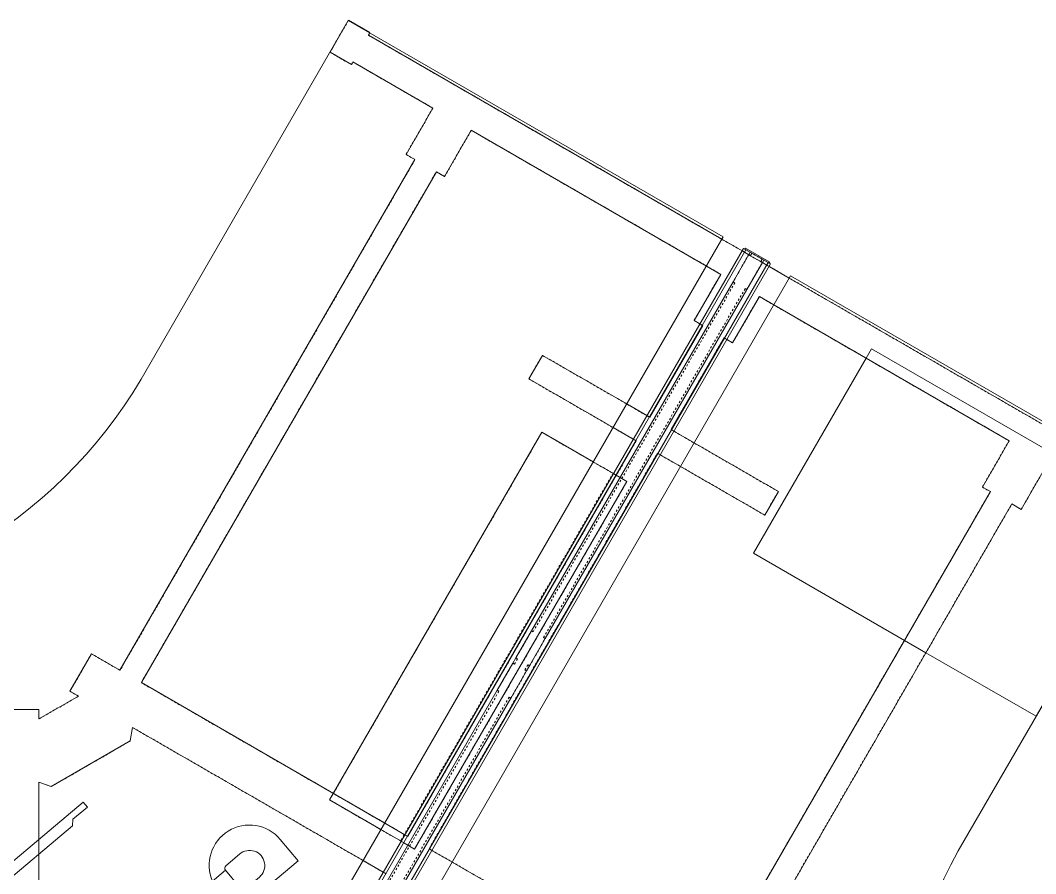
# Model space of a CAD drawing. Header units: inches. Extents: x 6664 to 8129, y 209 to 1287.
# Drawn here: x 7182.3 to 7246.8, y 601.8 to 656.1 of the extents above; entities that cross this region are included whole.
import ezdxf

# ---------------------------------------------------------------- set-up
doc = ezdxf.new("R2010")
doc.units = ezdxf.units.IN
doc.header["$MEASUREMENT"] = 0
doc.linetypes.add('Dash', pattern=[0.25, 0.125, -0.125])
doc.layers.add('I-FURN', color=30, linetype='Continuous', lineweight=9)
doc.layers.add('I-FURN-HDLN', color=30, linetype='Dash', lineweight=9)

# ---------------------------------------------------------------- blocks, each defined once
blk = doc.blocks.new('Hardware-Wire_Management-Teknion-WWEPTDY60-R2011 - 60_-V83-11th FLOOR POWER _ SIGNAL')
at = {"layer": 'I-FURN'}
for p, q in [((13.5, 3.125), (-13.5, 3.125)), ((-13.5, 3.125), (-13.5, 2.748)), ((-13.5, 2.748), (-13.5, 2.623)), ((-13.5, 2.623), (-13.5, 2.339)), ((13.5, 2.748), (13.5, 3.125)), ((13.5, 2.623), (13.5, 2.748)), ((13.5, 2.339), (13.5, 2.613)), ((-13.5, 2.309), (-13.5, 2.13)), ((-13.5, 2.13), (-13.5, 0.649)), ((13.5, 2.13), (13.5, 2.309)), ((13.5, 0.649), (13.5, 2.13)), ((-13.5, 0.649), (-13.5, -3.125)), ((13.5, -3.125), (13.5, 0.649)), ((-13.5, -3.125), (13.02, -3.125)), ((13.02, -3.125), (13.5, -3.125))]:
    blk.add_line(p, q, dxfattribs=at)
at = {"layer": 'I-FURN-HDLN'}
for p, q in [((-13.5, 2.748), (-13.5, 3.125)), ((-13.5, 3.125), (13.5, 3.125)), ((-13.5, 2.623), (-13.5, 2.748)), ((-13.5, 2.309), (-13.5, 2.623)), ((13.5, 3.125), (13.5, 2.748)), ((13.5, 2.748), (13.5, 2.623)), ((13.5, 2.623), (13.5, 2.309)), ((-13.5, 2.13), (-13.5, 2.309)), ((-13.5, -3.125), (-13.5, 2.13)), ((-13.5, 2.1), (13.02, 2.1)), ((13.055, 2.1), (13.5, 2.1)), ((13.5, 2.309), (13.5, 2.13)), ((13.5, 2.13), (13.5, -3.125)), ((13.5, -3.125), (-13.5, -3.125))]:
    blk.add_line(p, q, dxfattribs=at)
blk = doc.blocks.new('Desk-Worksurface-Teknion-WWWTW3060-R2011 - 30_ x 60_-V98-11th FLOOR POWER _ SIGNAL')
at = {"layer": 'I-FURN'}
for p, q in [((-33.212, 13.762), (-59.556, 13.762)), ((-59.556, 13.762), (-59.556, -13.762)), ((-59.556, -13.762), (0, -13.762))]:
    blk.add_line(p, q, dxfattribs=at)
blk.add_arc((-33.53, 44.312), 30.551, 270.59529, 329.40548, dxfattribs=at)
blk = doc.blocks.new('Screen-Division-Teknion-WWCSF_60_Wide-R2011 - 22_ x 60_-V99-11th FLOOR POWER _ SIGNAL')
at = {"layer": 'I-FURN'}
for p, q in [((29.95, 0.247), (-29.95, 0.247)), ((-29.95, 0.247), (-29.95, 0.139)), ((-29.95, 0.139), (-29.95, 0.069)), ((-29.95, 0.069), (-29.95, -0.247)), ((29.95, 0.069), (29.95, 0.247)), ((29.95, -0.247), (29.95, 0.069)), ((-29.949, -0.247), (-29.779, -0.247)), ((-29.779, -0.247), (-27.779, -0.247)), ((-27.779, -0.247), (-2.153, -0.247)), ((-2.153, -0.247), (-0.153, -0.247)), ((-0.153, -0.247), (0.22, -0.247)), ((0.22, -0.247), (2.22, -0.247)), ((2.22, -0.247), (27.848, -0.247)), ((27.848, -0.247), (29.847, -0.247)), ((29.847, -0.247), (29.95, -0.247))]:
    blk.add_line(p, q, dxfattribs=at)
blk = doc.blocks.new('Hardware-Screen_Frame-Teknion-WWCFM-R2011 - 22_ x 60_-V84-11th FLOOR POWER _ SIGNAL')
at = {"layer": 'I-FURN-HDLN'}
for p, q in [((-29.984, 0.375), (-29.984, -0.375)), ((-29.813, 0.375), (-29.983, 0.375)), ((-27.813, 0.5), (-29.813, 0.5)), ((-29.813, 0.5), (-29.813, 0.375)), ((-27.813, 0.375), (-27.813, 0.5)), ((-2.187, 0.375), (-27.813, 0.375)), ((-0.187, 0.5), (-2.187, 0.5)), ((-2.187, 0.5), (-2.187, 0.375)), ((-0.187, 0.375), (-0.187, 0.5)), ((0.186, 0.375), (-0.187, 0.375)), ((2.186, 0.5), (0.186, 0.5)), ((0.186, 0.5), (0.186, 0.375)), ((2.186, 0.375), (2.186, 0.5)), ((27.813, 0.375), (2.186, 0.375)), ((29.813, 0.5), (27.813, 0.5)), ((27.813, 0.5), (27.813, 0.375)), ((29.813, 0.375), (29.813, 0.5)), ((29.984, 0.375), (29.813, 0.375)), ((29.984, -0.375), (29.984, 0.375)), ((-29.983, -0.375), (-29.813, -0.375)), ((-29.813, -0.375), (-29.813, -0.5)), ((-29.813, -0.5), (-27.813, -0.5)), ((-27.813, -0.5), (-27.813, -0.375)), ((-27.813, -0.375), (-2.187, -0.375)), ((-2.187, -0.375), (-2.187, -0.5)), ((-2.187, -0.5), (-0.187, -0.5)), ((-0.187, -0.5), (-0.187, -0.375)), ((-0.187, -0.375), (0.186, -0.375)), ((0.186, -0.375), (0.186, -0.5)), ((0.186, -0.5), (2.186, -0.5)), ((2.186, -0.5), (2.186, -0.375)), ((2.186, -0.375), (27.813, -0.375)), ((27.813, -0.375), (27.813, -0.5)), ((27.813, -0.5), (29.813, -0.5)), ((29.813, -0.5), (29.813, -0.375)), ((29.813, -0.375), (29.984, -0.375))]:
    blk.add_line(p, q, dxfattribs=at)
blk = doc.blocks.new('Hardware-End_Trim-Teknion-WWCET-R2011 - 22_-V85-11th FLOOR POWER _ SIGNAL')
at = {"layer": 'I-FURN'}
for p, q in [((0.038, 0.886), (-0.038, 0.886)), ((-0.038, 0.886), (-0.038, -0.886)), ((0.038, 0.815), (0.038, 0.886)), ((0.038, -0.815), (0.038, 0.815)), ((-0.038, -0.886), (0.038, -0.886)), ((0.038, -0.886), (0.038, -0.815))]:
    blk.add_line(p, q, dxfattribs=at)
blk = doc.blocks.new('Hardware-Top_Trim-Teknion-WWCTT-R2011 - 60_-7617708-11th FLOOR POWER _ SIGNAL')
at = {"layer": 'I-FURN'}
for p, q in [((30, 0.815), (-30, 0.815)), ((-30, 0.815), (-30, -0.815)), ((30, -0.815), (30, 0.815)), ((-30, -0.815), (30, -0.815))]:
    blk.add_line(p, q, dxfattribs=at)
blk = doc.blocks.new('Screen-Division-Teknion-WWCSF_60_Wide-R2011 - 22_ x 60_-V86-11th FLOOR POWER _ SIGNAL')
at = {"layer": 'I-FURN'}
for p, q in [((-29.95, 0.247), (-29.95, -0.069)), ((-29.779, 0.247), (-29.949, 0.247)), ((-27.779, 0.247), (-29.779, 0.247)), ((-2.153, 0.247), (-27.779, 0.247)), ((-0.153, 0.247), (-2.153, 0.247)), ((0.22, 0.247), (-0.153, 0.247)), ((2.22, 0.247), (0.22, 0.247)), ((27.848, 0.247), (2.22, 0.247)), ((29.847, 0.247), (27.848, 0.247)), ((29.95, 0.247), (29.847, 0.247)), ((29.95, -0.068), (29.95, 0.247)), ((-29.95, -0.069), (-29.95, -0.139)), ((-29.95, -0.139), (-29.95, -0.247)), ((-29.95, -0.247), (29.95, -0.247)), ((29.95, -0.247), (29.95, -0.068))]:
    blk.add_line(p, q, dxfattribs=at)
blk = doc.blocks.new('Hardware-Table_Frame-Teknion-WWSTW_60_Wide-R2011 - 28_ x 60_ x 60_-V100-11th FLOOR POWER _ SIGNAL')
at = {"layer": 'I-FURN'}
for p, q in [((-27.945, -4.583), (-46.701, -37.069)), ((-45.342, -37.854), (-26.609, -5.408)), ((-26.542, -5.392), (-11.115, -14.299)), ((15.16, -9.976), (15.16, -14.804)), ((-6.735, -13.652), (-6.89, -13.562)), ((-5.452, -14.393), (-6.735, -13.652)), ((-11.115, -14.299), (-9.83, -15.041)), ((9.199, -22.852), (-5.452, -14.393)), ((15.16, -14.804), (15.16, -15.738)), ((-9.65, -15.145), (-24.173, -40.3)), ((-9.83, -15.041), (-9.677, -15.13)), ((-22.815, -41.085), (-8.291, -15.929)), ((-8.265, -15.945), (-8.11, -16.034)), ((-8.11, -16.034), (-6.827, -16.775)), ((15.16, -15.738), (15.16, -19.386)), ((-6.827, -16.775), (8.645, -25.707)), ((14.372, -19.097), (9.348, -21.997)), ((15.16, -19.386), (14.372, -19.097)), ((9.348, -21.997), (9.199, -22.852)), ((12.648, -24.844), (15.16, -23.394)), ((15.16, -23.394), (15.16, -23.995)), ((15.16, -23.995), (17.91, -23.995)), ((11.815, -27.538), (13.19, -25.156)), ((13.19, -25.156), (12.648, -24.844)), ((8.621, -25.748), (-10.112, -58.194)), ((-8.753, -58.978), (10.004, -26.492)), ((10.004, -26.492), (11.815, -27.538)), ((-47.298, -36.724), (-48.997, -39.667)), ((-46.701, -37.069), (-47.298, -36.724)), ((-30.994, -36.362), (-31.859, -37.861)), ((-25.638, -39.455), (-30.994, -36.362)), ((-44.837, -38.145), (-45.342, -37.854)), ((-31.859, -37.861), (-26.503, -40.953)), ((-55.032, -38.458), (-32.555, -51.435)), ((-46.536, -41.088), (-44.837, -38.145)), ((-24.354, -40.196), (-25.638, -39.455)), ((-24.2, -40.285), (-24.354, -40.196)), ((-31.57, -49.729), (-46.536, -41.088)), ((-26.503, -40.953), (-25.219, -41.694)), ((-22.634, -41.189), (-22.789, -41.1)), ((-21.351, -41.93), (-22.634, -41.189)), ((-25.038, -41.799), (-28.406, -47.632)), ((-25.219, -41.694), (-25.065, -41.783)), ((-15.994, -45.022), (-21.351, -41.93)), ((-27.047, -48.416), (-23.68, -42.583)), ((-23.654, -42.598), (-23.499, -42.687)), ((-23.499, -42.687), (-22.216, -43.428)), ((-22.216, -43.428), (-16.859, -46.521)), ((-16.859, -46.521), (-15.994, -45.022)), ((-28.952, -47.316), (-30.651, -50.259)), ((-28.586, -47.527), (-28.952, -47.316)), ((-28.433, -47.616), (-28.586, -47.527)), ((-28.2, -51.674), (-26.501, -48.731)), ((-26.867, -48.52), (-27.021, -48.431)), ((-26.501, -48.731), (-26.867, -48.52)), ((-30.651, -50.259), (-31.57, -49.729)), ((-32.555, -51.435), (-31.27, -52.176)), ((-31.27, -52.176), (-31.117, -52.265)), ((-31.117, -52.265), (-30.736, -52.485)), ((-27.282, -52.204), (-28.2, -51.674)), ((-12.332, -60.836), (-27.282, -52.204)), ((-30.735, -52.485), (-30.089, -52.858)), ((-30.085, -52.86), (-29.705, -53.08)), ((-29.705, -53.08), (-29.55, -53.169)), ((-29.55, -53.169), (-28.267, -53.91)), ((-28.267, -53.91), (-5.789, -66.888)), ((-10.633, -57.893), (-12.332, -60.836)), ((-10.112, -58.194), (-10.633, -57.893)), ((-9.891, -62.245), (-8.192, -59.302)), ((-8.192, -59.302), (-8.753, -58.978)), ((-4.804, -65.181), (-9.891, -62.245)), ((-4.71, -65.018), (-4.804, -65.181)), ((-3.35, -65.803), (-4.71, -65.018)), ((-4.512, -67.814), (-3.35, -65.803)), ((-5.881, -67.046), (-4.521, -67.831)), ((-5.789, -66.888), (-5.871, -67.029))]:
    blk.add_line(p, q, dxfattribs=at)
at = {"layer": 'I-FURN-HDLN'}
for p, q in [((15.16, -1.475), (15.16, -19.386)), ((-27.945, -4.583), (-46.701, -37.069)), ((-45.342, -37.854), (-26.586, -5.367)), ((-26.586, -5.367), (-9.65, -15.145)), ((9.199, -22.852), (-6.916, -13.547)), ((-9.65, -15.145), (-24.173, -40.3)), ((-22.815, -41.085), (-8.291, -15.929)), ((-8.291, -15.929), (8.645, -25.707)), ((14.372, -19.097), (9.348, -21.997)), ((15.16, -19.386), (14.372, -19.097)), ((9.348, -21.997), (9.199, -22.852)), ((12.648, -24.844), (15.16, -23.394)), ((15.16, -23.394), (15.16, -23.995)), ((15.16, -23.995), (17.91, -23.995)), ((11.815, -27.538), (13.19, -25.156)), ((13.19, -25.156), (12.648, -24.844)), ((8.645, -25.707), (-10.112, -58.194)), ((-8.753, -58.978), (10.004, -26.492)), ((10.004, -26.492), (11.815, -27.538)), ((-47.298, -36.724), (-48.997, -39.667)), ((-46.701, -37.069), (-47.298, -36.724)), ((-30.994, -36.362), (-31.859, -37.861)), ((-24.173, -40.3), (-30.994, -36.362)), ((-44.837, -38.145), (-45.342, -37.854)), ((-31.859, -37.861), (-25.038, -41.799)), ((-55.032, -38.458), (-5.789, -66.888)), ((-46.536, -41.088), (-44.837, -38.145)), ((-30.651, -50.259), (-46.536, -41.088)), ((-15.994, -45.022), (-22.815, -41.085)), ((-25.038, -41.799), (-28.406, -47.632)), ((-27.047, -48.416), (-23.68, -42.583)), ((-23.68, -42.583), (-16.859, -46.521)), ((-16.859, -46.521), (-15.994, -45.022)), ((-28.952, -47.316), (-30.651, -50.259)), ((-28.406, -47.632), (-28.952, -47.316)), ((-26.501, -48.731), (-27.047, -48.416)), ((-28.2, -51.674), (-26.501, -48.731)), ((-12.332, -60.836), (-28.2, -51.674)), ((-10.633, -57.893), (-12.332, -60.836)), ((-10.112, -58.194), (-10.633, -57.893)), ((-9.891, -62.245), (-8.192, -59.302)), ((-8.192, -59.302), (-8.753, -58.978)), ((-4.804, -65.181), (-9.891, -62.245)), ((-4.71, -65.018), (-4.804, -65.181)), ((-3.35, -65.803), (-4.71, -65.018)), ((-4.521, -67.831), (-3.35, -65.803)), ((-5.789, -66.888), (-5.881, -67.046)), ((-5.881, -67.046), (-4.521, -67.831))]:
    blk.add_line(p, q, dxfattribs=at)
blk = doc.blocks.new('Desk-Worksurface-Teknion-WWWTW3060-R2011 - 30_ x 60_-V87-11th FLOOR POWER _ SIGNAL')
at = {"layer": 'I-FURN'}
for p, q in [((5.941, 51.577), (-7.231, 28.763)), ((29.778, 37.814), (5.941, 51.577)), ((0, -13.762), (29.778, 37.814))]:
    blk.add_line(p, q, dxfattribs=at)
blk.add_arc((-33.53, 44.312), 30.551, 270.59529, 329.40548, dxfattribs=at)
blk = doc.blocks.new('Steelcase - Elective Elements - Plinth Base - Pedestal - Mobile - Wood Top-V134-11th FLOOR POWER _ SIGNAL')
at = {"layer": 'I-FURN'}
for p, q in [((1.881, 3.405), (-0.647, -17.19)), ((2.745, 3.299), (1.881, 3.405)), ((16.769, 1.577), (2.745, 3.299)), ((15.783, -6.454), (16.769, 1.577)), ((15.592, -8.011), (15.783, -6.454)), ((14.241, -19.018), (15.592, -8.011)), ((-0.647, -17.19), (0.029, -17.273)), ((0.029, -17.273), (14.241, -19.018))]:
    blk.add_line(p, q, dxfattribs=at)
blk = doc.blocks.new('Steelcase - Worktool - Computer Support - CF Series - Flat Monitor Arm - Light Duty Monitor - 5lb-8455612-11th FLOOR POWER _ SIGNAL')
at = {"layer": 'I-FURN'}
for p, q in [((-2.556, 1.757), (-2.556, -0.015)), ((2.57, 1.757), (-2.556, 1.757)), ((2.57, 0.666), (2.57, 1.757)), ((1.128, 0.959), (0, 0.959)), ((1.378, 0.666), (1.378, 0.709)), ((1.378, 0.666), (1.378, -0.755)), ((12.019, 0.666), (1.378, 0.666)), ((12.019, 0.709), (12.019, 0.666)), ((12.019, 0.666), (12.019, -0.764)), ((13.397, 0.959), (12.269, 0.959)), ((14.34, -6.742), (14.34, -0.174)), ((0.029, -0.958), (1.172, -0.958)), ((1.378, -0.754), (12.019, -0.754)), ((12.226, -0.958), (13.427, -0.958)), ((12.903, -0.958), (12.903, -6.742)), ((12.903, -6.742), (12.611, -6.742)), ((12.611, -6.742), (12.611, -7.192)), ((12.903, -6.742), (12.611, -6.742)), ((12.611, -6.742), (12.611, -9.172)), ((14.611, -6.742), (14.34, -6.742)), ((14.611, -6.742), (14.34, -6.742)), ((14.611, -7.192), (14.611, -6.742)), ((14.611, -9.172), (14.611, -6.742)), ((12.451, -7.192), (12.451, -9.172)), ((12.611, -7.192), (12.451, -7.192)), ((14.792, -7.192), (14.611, -7.192)), ((14.792, -9.172), (14.792, -7.192)), ((6.713, -9.478), (5.512, -9.478)), ((5.512, -9.478), (5.512, -9.887)), ((7.01, -9.172), (6.713, -9.478)), ((7.01, -9.172), (19.718, -9.172)), ((19.718, -9.172), (20.015, -9.478)), ((20.015, -9.478), (21.209, -9.478)), ((21.209, -9.478), (21.209, -9.887)), ((14.611, -9.887), (5.512, -9.887)), ((21.209, -9.887), (14.611, -9.887))]:
    blk.add_line(p, q, dxfattribs=at)
for centre, radius, start, end in [((0, 0), 0.959, 90, 271.76251), ((1.128, 0.709), 0.25, 360, 90), ((12.269, 0.709), 0.25, 90, 180), ((13.397, 0), 0.959, 349.52079, 90), ((0.007, -0.015), 2.563, 180, 343.22248), ((13.397, 0), 0.959, 271.76251, 360), ((1.172, -0.752), 0.207, 270, 359.28492), ((12.226, -0.752), 0.207, 180.71508, 270), ((13.621, -6.751), 0.719, 180, 359.99982)]:
    blk.add_arc(centre, radius, start, end, dxfattribs=at)

msp = doc.modelspace()

# ---------------------------------------------------------------- block references
at = {"layer": 'I-FURN'}
for name, p, rotation in [('Desk-Worksurface-Teknion-WWWTW3060-R2011 - 30_ x 60_-V87-11th FLOOR POWER _ SIGNAL', (7197.169, 604.477), 359.9999970424413), ('Hardware-Table_Frame-Teknion-WWSTW_60_Wide-R2011 - 28_ x 60_ x 60_-V100-11th FLOOR POWER _ SIGNAL', (7198.597, 588.239), 180), ('Screen-Division-Teknion-WWCSF_60_Wide-R2011 - 22_ x 60_-V86-11th FLOOR POWER _ SIGNAL', (7213.478, 615.506), 239.9999999999995), ('Hardware-Top_Trim-Teknion-WWCTT-R2011 - 60_-7617708-11th FLOOR POWER _ SIGNAL', (7214.099, 615.088), 239.9999999999997), ('Hardware-Screen_Frame-Teknion-WWCFM-R2011 - 22_ x 60_-V84-11th FLOOR POWER _ SIGNAL', (7214.107, 615.103), 239.9999999999997), ('Hardware-End_Trim-Teknion-WWCET-R2011 - 22_-V85-11th FLOOR POWER _ SIGNAL', (7229.118, 641.103), 239.9999999999995), ('Screen-Division-Teknion-WWCSF_60_Wide-R2011 - 22_ x 60_-V99-11th FLOOR POWER _ SIGNAL', (7214.771, 614.759), 239.9999999999995), ('Desk-Worksurface-Teknion-WWWTW3060-R2011 - 30_ x 60_-V98-11th FLOOR POWER _ SIGNAL', (7213.375, 581.358), 239.9999969345583), ('Steelcase - Elective Elements - Plinth Base - Pedestal - Mobile - Wood Top-V134-11th FLOOR POWER _ SIGNAL', (7251.946, 627.858), 246.9998997829926), ('Hardware-Wire_Management-Teknion-WWEPTDY60-R2011 - 60_-V83-11th FLOOR POWER _ SIGNAL', (7211.373, 616.614), 239.9999999999998), ('Steelcase - Worktool - Computer Support - CF Series - Flat Monitor Arm - Light Duty Monitor - 5lb-8455612-11th FLOOR POWER _ SIGNAL', (7196.839, 602.317), 219.9999999999977)]:
    msp.add_blockref(name, p, dxfattribs=dict(at, rotation=rotation))

doc.saveas('drawing.dxf')
